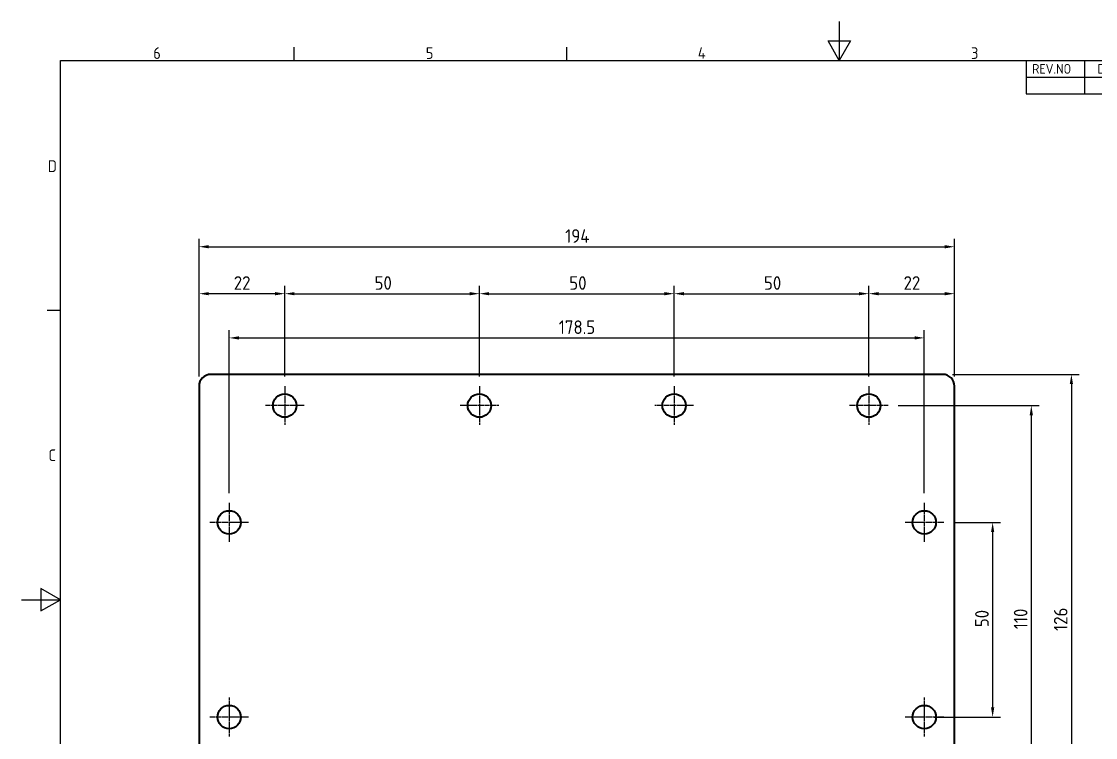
# Model space of a CAD drawing. Header units: millimetres. Extents: x 0 to 420, y 0 to 297.
# Drawn here: x 0 to 275.8, y 113.1 to 297 of the extents above; entities that cross this region are included whole.
import ezdxf

# ---------------------------------------------------------------- set-up
doc = ezdxf.new("R2010")
doc.units = ezdxf.units.MM
doc.linetypes.add('CHAIN', pattern=[0.7087, 0.4724, -0.0591, 0.1181, -0.0591])
doc.layers.get('0').update_dxf_attribs({"color": 3, "lineweight": 25, "true_color": 0x00ff00})
for name, color, linetype, lineweight, true_color in [('가시적인 것(ISO)', 3, 'Continuous', 40, 0x00ff00), ('기호(ISO)', 5, 'Continuous', 25, 0x0000ff), ('중심 표식(ISO)', 1, 'Continuous', 25, 0xff0000), ('치수(ISO)', 2, 'Continuous', 25, 0xffff00)]:
    doc.layers.add(name, color=color, linetype=linetype, lineweight=lineweight, true_color=true_color)
doc.layers.add('경계(ISO)', color=7, linetype='Continuous', lineweight=25)
doc.styles.add('ISO ProportionalPSTEK', font='isocp.shx')
doc.styles.add('문자 텍스트_PSTEK_POSCO', font='isocp.shx')
doc.styles.add('치수 텍스트_PSTEK_POSCO', font='isocp.shx')
doc.dimstyles.new('치수_PSTEK_POSCO', dxfattribs={"dimtxt": 3.5, "dimasz": 2.5, "dimexe": 2, "dimexo": 2.5, "dimgap": 1, "dimtad": 1, "dimrnd": 1e-08, "dimdsep": 46, "dimtxsty": '치수 텍스트_PSTEK_POSCO', "dimcen": 0.09, "dimdle": 10, "dimclrd": 7, "dimclre": 7, "dimclrt": 2, "dimadec": 1, "dimazin": 2, "dimtfac": 1, "dimtmove": 0, "dimatfit": 3, "dimfxl": 1, "dimtolj": 1, "dimlwd": -1, "dimlwe": -1, "dimarcsym": 0})

# ---------------------------------------------------------------- blocks, each defined once
blk = doc.blocks.new('경계 Default Border')
at = {"layer": '경계(ISO)'}
for p, q in [((70, 287.0000076293945), (70, 290.4000091552734)), ((140, 287.0000076293945), (140, 290.4000091552734)), ((10, 222.7499961853027), (6.599999666213989, 222.7499961853027))]:
    blk.add_line(p, q, dxfattribs=at)
at = {"layer": '경계(ISO)', "flags": 128}
for points in [[(210, 297.0000076293945), (210, 287.0000076293945), (207.1132469177246, 292.0000076293945), (212.8867530822754, 292.0000076293945), (210, 287.0000076293945)], [(10, 10), (10, 287.0000076293945), (410, 287.0000076293945), (410, 10), (10, 10)], [(0, 148.5000038146973), (10, 148.5000038146973), (5, 151.3867473602295), (5, 145.6132507324219), (10, 148.5000038146973)]]:
    blk.add_lwpolyline(points, dxfattribs=at)
at = {"layer": '경계(ISO)', "color": 2, "true_color": 0xffff00, "char_height": 3.00000011920929, "attachment_point": 7, "style": '문자 텍스트_PSTEK_POSCO'}
for s, insert in [('6', (33.83253864943981, 287.3713945155963)), ('5', (103.8325386494398, 287.3713945155963)), ('4', (173.6662693321705, 287.4)), ('3', (243.8325386494398, 287.3713945155963)), ('D', (6.766269272565841, 258.3463944559917)), ('C', (6.932538589835167, 184.0963944559917))]:
    blk.add_mtext(s, dxfattribs=dict(at, insert=insert))
blk = doc.blocks.new('리비전 내역')
at = {"layer": '기호(ISO)'}
for p, q in [((258, 287.0000076293945), (410, 287.0000076293945)), ((258, 287.0000076293945), (258, 282.7200076293945)), ((273, 287.0000076293945), (273, 282.7200076293945)), ((288, 287.0000076293945), (288, 282.7200076293945)), ((365, 287.0000076293945), (365, 282.7200076293945)), ((380, 287.0000076293945), (380, 282.7200076293945)), ((395, 287.0000076293945), (395, 282.7200076293945)), ((410, 287.0000076293945), (410, 282.7200076293945)), ((258, 282.7200076293945), (410, 282.7200076293945)), ((258, 282.7200076293945), (258, 278.4400076293945)), ((273, 282.7200076293945), (273, 278.4400076293945)), ((288, 282.7200076293945), (288, 278.4400076293945)), ((365, 282.7200076293945), (365, 278.4400076293945)), ((380, 282.7200076293945), (380, 278.4400076293945)), ((395, 282.7200076293945), (395, 278.4400076293945)), ((410, 282.7200076293945), (410, 278.4400076293945)), ((258, 278.4400076293945), (410, 278.4400076293945))]:
    blk.add_line(p, q, dxfattribs=at)
at = {"layer": '기호(ISO)', "color": 2, "true_color": 0xffff00, "char_height": 2.5, "attachment_point": 7, "style": 'ISO ProportionalPSTEK'}
for s, insert in [('REV.NO', (259.5271157026291, 283.5831900503393)), ('DATE', (276.3142317728366, 283.5831900503393)), ('DESCRIPTION OF REVISION', (305.5070204333629, 283.5831900503393)), ('DRA.BY', (366.4757339553204, 283.5831900503393)), ('CH.BY', (382.8642915086117, 283.5831900503393)), ('APP.BY', (396.4777339604404, 283.5831900503393))]:
    blk.add_mtext(s, dxfattribs=dict(at, insert=insert))
blk = doc.blocks.new('*D23')
at = {"layer": 'Defpoints', "color": 0, "transparency": 16777216}
for p in [(239.5888922402292, 239.1501976795653), (45.58889224022916, 203.3554682334493), (239.5888922402292, 203.3554682334493)]:
    blk.add_point(p, dxfattribs=at)
at = {"layer": '치수(ISO)', "color": 7, "transparency": 16777216}
for p, q in [((45.58889224022916, 205.8554682334493), (45.58889224022916, 241.1501976795653)), ((239.5888922402292, 205.8554682334493), (239.5888922402292, 241.1501976795653)), ((48.08889224022916, 239.1501976795653), (237.0888922402292, 239.1501976795653))]:
    blk.add_line(p, q, dxfattribs=at)
for points in [[(48.08889224022916, 239.5668643462319), (48.08889224022916, 238.7335310128986), (45.58889224022916, 239.1501976795653)], [(237.0888922402292, 239.5668643462319), (237.0888922402292, 238.7335310128986), (239.5888922402292, 239.1501976795653)]]:
    blk.add_solid(points, dxfattribs=at)
at = {"layer": '치수(ISO)', "color": 2, "transparency": 16777216, "insert": (139.6077771618642, 241.9001976795653), "char_height": 3.5, "attachment_point": 4, "style": '치수 텍스트_PSTEK_POSCO'}
blk.add_mtext('\\A1;194', dxfattribs=at)
blk = doc.blocks.new('*D24')
at = {"layer": 'Defpoints', "color": 0, "transparency": 16777216}
for p in [(231.8388922402292, 215.7337082594036), (53.33889224022919, 173.3554682334494), (231.8388922402292, 173.3554682334494)]:
    blk.add_point(p, dxfattribs=at)
at = {"layer": '치수(ISO)', "color": 7, "transparency": 16777216}
for p, q in [((53.33889224022919, 175.8554682334494), (53.33889224022919, 217.7337082594036)), ((55.83889224022919, 215.7337082594036), (229.3388922402292, 215.7337082594036)), ((231.8388922402292, 175.8554682334494), (231.8388922402292, 217.7337082594036))]:
    blk.add_line(p, q, dxfattribs=at)
for points in [[(55.83889224022919, 216.1503749260702), (55.83889224022919, 215.3170415927369), (53.33889224022919, 215.7337082594036)], [(229.3388922402292, 216.1503749260702), (229.3388922402292, 215.3170415927369), (231.8388922402292, 215.7337082594036)]]:
    blk.add_solid(points, dxfattribs=at)
at = {"layer": '치수(ISO)', "color": 2, "transparency": 16777216, "insert": (137.9664048668139, 218.4837082594036), "char_height": 3.5, "attachment_point": 4, "style": '치수 텍스트_PSTEK_POSCO'}
blk.add_mtext('\\A1;178.5', dxfattribs=at)
blk = doc.blocks.new('*D25')
at = {"layer": 'Defpoints', "color": 0, "transparency": 16777216}
for p in [(45.58889224022916, 227.0871576752396), (45.58889224022916, 203.3554682334494), (67.58889224022923, 203.3554682334494)]:
    blk.add_point(p, dxfattribs=at)
at = {"layer": '치수(ISO)', "color": 7, "transparency": 16777216}
for p, q in [((45.58889224022916, 205.8554682334494), (45.58889224022916, 229.0871576752396)), ((67.58889224022923, 205.8554682334494), (67.58889224022923, 229.0871576752396)), ((65.08889224022923, 227.0871576752396), (48.08889224022916, 227.0871576752396))]:
    blk.add_line(p, q, dxfattribs=at)
for points in [[(48.08889224022916, 227.5038243419062), (48.08889224022916, 226.6704910085729), (45.58889224022916, 227.0871576752396)], [(65.08889224022923, 227.5038243419062), (65.08889224022923, 226.6704910085729), (67.58889224022923, 227.0871576752396)]]:
    blk.add_solid(points, dxfattribs=at)
at = {"layer": '치수(ISO)', "color": 2, "transparency": 16777216, "insert": (54.51434991739455, 229.8375021634285), "char_height": 3.5, "attachment_point": 4, "style": '치수 텍스트_PSTEK_POSCO'}
blk.add_mtext('\\A1;22', dxfattribs=at)
blk = doc.blocks.new('*D26')
at = {"layer": 'Defpoints', "color": 0, "transparency": 16777216}
for p in [(117.5888922402292, 227.0871576752396), (67.58889224022923, 203.3554682334494), (117.5888922402292, 203.3554682334494)]:
    blk.add_point(p, dxfattribs=at)
at = {"layer": '치수(ISO)', "color": 7, "transparency": 16777216}
for p, q in [((67.58889224022923, 205.8554682334494), (67.58889224022923, 229.0871576752396)), ((117.5888922402292, 205.8554682334494), (117.5888922402292, 229.0871576752396)), ((70.08889224022923, 227.0871576752396), (115.0888922402292, 227.0871576752396))]:
    blk.add_line(p, q, dxfattribs=at)
for points in [[(70.08889224022923, 227.5038243419062), (70.08889224022923, 226.6704910085729), (67.58889224022923, 227.0871576752396)], [(115.0888922402292, 227.5038243419062), (115.0888922402292, 226.6704910085729), (117.5888922402292, 227.0871576752396)]]:
    blk.add_solid(points, dxfattribs=at)
at = {"layer": '치수(ISO)', "color": 2, "transparency": 16777216, "insert": (90.66251428747331, 229.8371576752396), "char_height": 3.5, "attachment_point": 4, "style": '치수 텍스트_PSTEK_POSCO'}
blk.add_mtext('\\A1;50', dxfattribs=at)
blk = doc.blocks.new('*D27')
at = {"layer": 'Defpoints', "color": 0, "transparency": 16777216}
for p in [(167.5888922402292, 227.0871576752396), (117.5888922402292, 203.3554682334494), (167.5888922402292, 203.3554682334494)]:
    blk.add_point(p, dxfattribs=at)
at = {"layer": '치수(ISO)', "color": 7, "transparency": 16777216}
for p, q in [((117.5888922402292, 205.8554682334494), (117.5888922402292, 229.0871576752396)), ((167.5888922402292, 205.8554682334494), (167.5888922402292, 229.0871576752396)), ((120.0888922402292, 227.0871576752396), (165.0888922402292, 227.0871576752396))]:
    blk.add_line(p, q, dxfattribs=at)
for points in [[(120.0888922402292, 227.5038243419062), (120.0888922402292, 226.6704910085729), (117.5888922402292, 227.0871576752396)], [(165.0888922402292, 227.5038243419062), (165.0888922402292, 226.6704910085729), (167.5888922402292, 227.0871576752396)]]:
    blk.add_solid(points, dxfattribs=at)
at = {"layer": '치수(ISO)', "color": 2, "transparency": 16777216, "insert": (140.6625142874733, 229.8371576752396), "char_height": 3.5, "attachment_point": 4, "style": '치수 텍스트_PSTEK_POSCO'}
blk.add_mtext('\\A1;50', dxfattribs=at)
blk = doc.blocks.new('*D28')
at = {"layer": 'Defpoints', "color": 0, "transparency": 16777216}
for p in [(217.5888922402292, 227.0871576752396), (167.5888922402292, 203.3554682334494), (217.5888922402292, 203.3554682334494)]:
    blk.add_point(p, dxfattribs=at)
at = {"layer": '치수(ISO)', "color": 7, "transparency": 16777216}
for p, q in [((167.5888922402292, 205.8554682334494), (167.5888922402292, 229.0871576752396)), ((217.5888922402292, 205.8554682334494), (217.5888922402292, 229.0871576752396)), ((170.0888922402292, 227.0871576752396), (215.0888922402292, 227.0871576752396))]:
    blk.add_line(p, q, dxfattribs=at)
for points in [[(170.0888922402292, 227.5038243419062), (170.0888922402292, 226.6704910085729), (167.5888922402292, 227.0871576752396)], [(215.0888922402292, 227.5038243419062), (215.0888922402292, 226.6704910085729), (217.5888922402292, 227.0871576752396)]]:
    blk.add_solid(points, dxfattribs=at)
at = {"layer": '치수(ISO)', "color": 2, "transparency": 16777216, "insert": (190.6625142874733, 229.8371576752396), "char_height": 3.5, "attachment_point": 4, "style": '치수 텍스트_PSTEK_POSCO'}
blk.add_mtext('\\A1;50', dxfattribs=at)
blk = doc.blocks.new('*D29')
at = {"layer": 'Defpoints', "color": 0, "transparency": 16777216}
for p in [(239.5888922402292, 227.0871576752396), (217.5888922402292, 203.3554682334494), (239.5888922402292, 203.3554682334494)]:
    blk.add_point(p, dxfattribs=at)
at = {"layer": '치수(ISO)', "color": 7, "transparency": 16777216}
for p, q in [((217.5888922402292, 205.8554682334494), (217.5888922402292, 229.0871576752396)), ((239.5888922402292, 205.8554682334494), (239.5888922402292, 229.0871576752396)), ((220.0888922402292, 227.0871576752396), (237.0888922402292, 227.0871576752396))]:
    blk.add_line(p, q, dxfattribs=at)
for points in [[(220.0888922402292, 227.5038243419062), (220.0888922402292, 226.6704910085729), (217.5888922402292, 227.0871576752396)], [(237.0888922402292, 227.5038243419062), (237.0888922402292, 226.6704910085729), (239.5888922402292, 227.0871576752396)]]:
    blk.add_solid(points, dxfattribs=at)
at = {"layer": '치수(ISO)', "color": 2, "transparency": 16777216, "insert": (226.5143499173946, 229.8375021634285), "char_height": 3.5, "attachment_point": 4, "style": '치수 텍스트_PSTEK_POSCO'}
blk.add_mtext('\\A1;22', dxfattribs=at)
blk = doc.blocks.new('*D30')
at = {"layer": 'Defpoints', "color": 0, "transparency": 16777216}
for p in [(236.5888922402292, 206.3554682334493), (236.5888922402292, 80.35546823344933), (269.6056110717973, 80.35546823344933)]:
    blk.add_point(p, dxfattribs=at)
at = {"layer": '치수(ISO)', "color": 7, "transparency": 16777216}
for p, q in [((239.0888922402292, 206.3554682334493), (271.6056110717973, 206.3554682334493)), ((269.6056110717973, 203.8554682334493), (269.6056110717973, 82.85546823344933)), ((239.0888922402292, 80.35546823344933), (271.6056110717973, 80.35546823344933))]:
    blk.add_line(p, q, dxfattribs=at)
for points in [[(269.1889444051307, 203.8554682334493), (270.022277738464, 203.8554682334493), (269.6056110717973, 206.3554682334493)], [(269.1889444051306, 82.85546823344933), (270.022277738464, 82.85546823344933), (269.6056110717973, 80.35546823344933)]]:
    blk.add_solid(points, dxfattribs=at)
at = {"layer": '치수(ISO)', "color": 2, "transparency": 16777216, "insert": (266.8552665836083, 140.4686572098273), "char_height": 3.5, "attachment_point": 4, "rotation": 90, "style": '치수 텍스트_PSTEK_POSCO'}
blk.add_mtext('\\A1;126', dxfattribs=at)
blk = doc.blocks.new('*D31')
at = {"layer": 'Defpoints', "color": 0, "transparency": 16777216}
for p in [(236.8388922402292, 168.3554682334494), (231.8388922402292, 118.3554682334494), (249.3822787438661, 118.3554682334494)]:
    blk.add_point(p, dxfattribs=at)
at = {"layer": '치수(ISO)', "color": 7, "transparency": 16777216}
for p, q in [((239.3388922402292, 168.3554682334494), (251.3822787438661, 168.3554682334494)), ((249.3822787438661, 165.8554682334494), (249.3822787438661, 120.8554682334494)), ((234.3388922402292, 118.3554682334494), (251.3822787438661, 118.3554682334494))]:
    blk.add_line(p, q, dxfattribs=at)
for points in [[(248.9656120771994, 165.8554682334494), (249.7989454105327, 165.8554682334494), (249.3822787438661, 168.3554682334494)], [(248.9656120771994, 120.8554682334494), (249.7989454105327, 120.8554682334494), (249.3822787438661, 118.3554682334494)]]:
    blk.add_solid(points, dxfattribs=at)
at = {"layer": '치수(ISO)', "color": 2, "transparency": 16777216, "insert": (246.632278743866, 141.4290902806935), "char_height": 3.5, "attachment_point": 4, "rotation": 90, "style": '치수 텍스트_PSTEK_POSCO'}
blk.add_mtext('\\A1;50', dxfattribs=at)
blk = doc.blocks.new('*D32')
at = {"layer": 'Defpoints', "color": 0, "transparency": 16777216}
for p in [(222.5888922402292, 198.3554682334494), (217.5888922402292, 88.35546823344934), (259.3165472558323, 88.35546823344933)]:
    blk.add_point(p, dxfattribs=at)
at = {"layer": '치수(ISO)', "color": 7, "transparency": 16777216}
for p, q in [((225.0888922402292, 198.3554682334494), (261.3165472558323, 198.3554682334494)), ((259.3165472558323, 195.8554682334494), (259.3165472558323, 90.85546823344933)), ((220.0888922402292, 88.35546823344934), (261.3165472558323, 88.35546823344933))]:
    blk.add_line(p, q, dxfattribs=at)
for points in [[(258.8998805891657, 195.8554682334494), (259.733213922499, 195.8554682334494), (259.3165472558323, 198.3554682334494)], [(258.8998805891656, 90.85546823344933), (259.733213922499, 90.85546823344933), (259.3165472558323, 88.35546823344933)]]:
    blk.add_solid(points, dxfattribs=at)
at = {"layer": '치수(ISO)', "color": 2, "transparency": 16777216, "insert": (256.5665472558323, 140.9040902806935), "char_height": 3.5, "attachment_point": 4, "rotation": 90, "style": '치수 텍스트_PSTEK_POSCO'}
blk.add_mtext('\\A1;110', dxfattribs=at)

msp = doc.modelspace()

# ---------------------------------------------------------------- linework, layer by layer
at = {"layer": '가시적인 것(ISO)'}
for p, q in [((236.5888922402292, 206.3554682334494), (48.58889224022917, 206.3554682334494)), ((45.58889224022916, 203.3554682334494), (45.5888922402292, 83.3554682334493)), ((239.5888922402292, 83.35546823344934), (239.5888922402292, 203.3554682334494))]:
    msp.add_line(p, q, dxfattribs=at)
for centre, radius in [((67.58889224022923, 198.3554682334494), 3), ((117.5888922402292, 198.3554682334494), 3.000000000000034), ((167.5888922402292, 198.3554682334494), 3), ((217.5888922402292, 198.3554682334494), 3), ((53.33889224022919, 168.3554682334494), 3), ((231.8388922402292, 168.3554682334494), 3), ((53.33889224022919, 118.3554682334493), 3), ((231.8388922402292, 118.3554682334494), 3)]:
    msp.add_circle(centre, radius, dxfattribs=at)
for centre, start, end in [((48.58889224022919, 203.3554682334494), 90.00000000000067, 180), ((236.5888922402292, 203.3554682334494), 0, 90.00000000000067)]:
    msp.add_arc(centre, 3.000000000000024, start, end, dxfattribs=at)
at = {"layer": '중심 표식(ISO)', "linetype": 'CHAIN'}
for p, q in [((67.58889224022923, 203.3554682334494), (67.58889224022923, 193.3554682334494)), ((117.5888922402292, 203.3554682334494), (117.5888922402292, 193.3554682334493)), ((167.5888922402292, 203.3554682334494), (167.5888922402292, 193.3554682334494)), ((217.5888922402292, 203.3554682334494), (217.5888922402292, 193.3554682334494)), ((72.58889224022923, 198.3554682334494), (62.58889224022923, 198.3554682334494)), ((122.5888922402292, 198.3554682334494), (112.5888922402292, 198.3554682334494)), ((172.5888922402292, 198.3554682334494), (162.5888922402292, 198.3554682334494)), ((222.5888922402292, 198.3554682334494), (212.5888922402292, 198.3554682334494)), ((53.33889224022919, 173.3554682334494), (53.33889224022919, 163.3554682334494)), ((231.8388922402292, 173.3554682334494), (231.8388922402292, 163.3554682334494)), ((58.33889224022919, 168.3554682334494), (48.33889224022919, 168.3554682334494)), ((236.8388922402292, 168.3554682334494), (226.8388922402292, 168.3554682334494)), ((53.33889224022919, 123.3554682334493), (53.33889224022919, 113.3554682334493)), ((231.8388922402292, 123.3554682334494), (231.8388922402292, 113.3554682334494)), ((58.33889224022919, 118.3554682334493), (48.33889224022919, 118.3554682334493)), ((236.8388922402292, 118.3554682334494), (226.8388922402292, 118.3554682334494))]:
    msp.add_line(p, q, dxfattribs=at)

# ---------------------------------------------------------------- block references
msp.add_blockref('경계 Default Border', (0, 0))
at = {"layer": '기호(ISO)'}
msp.add_blockref('리비전 내역', (0, 0), dxfattribs=at)

# ---------------------------------------------------------------- dimensions: what is measured, and where the dimension line sits
at = {"layer": '치수(ISO)', "color": 7}
for base, p1, p2, angle, picture, middle in [((239.5888922402292, 239.1501976795653), (45.58889224022916, 203.3554682334493), (239.5888922402292, 203.3554682334493), 180, '*D23', (142.5888922402292, 239.1501976795653)), ((45.58889224022916, 227.0871576752396), (67.58889224022923, 203.3554682334494), (45.58889224022916, 203.3554682334494), 180, '*D25', (56.5888922402292, 227.0871576752396)), ((117.5888922402292, 227.0871576752396), (67.58889224022923, 203.3554682334494), (117.5888922402292, 203.3554682334494), 180, '*D26', (92.58889224022921, 227.0871576752396)), ((167.5888922402292, 227.0871576752396), (117.5888922402292, 203.3554682334494), (167.5888922402292, 203.3554682334494), 180, '*D27', (142.5888922402292, 227.0871576752396)), ((217.5888922402292, 227.0871576752396), (167.5888922402292, 203.3554682334494), (217.5888922402292, 203.3554682334494), 180, '*D28', (192.5888922402292, 227.0871576752396)), ((239.5888922402292, 227.0871576752396), (217.5888922402292, 203.3554682334494), (239.5888922402292, 203.3554682334494), 180, '*D29', (228.5888922402293, 227.0871576752396)), ((231.8388922402292, 215.7337082594036), (53.33889224022919, 173.3554682334494), (231.8388922402292, 173.3554682334494), 180, '*D24', (142.5888922402292, 215.7337082594036)), ((269.6056110717973, 80.35546823344933), (236.5888922402292, 206.3554682334493), (236.5888922402292, 80.35546823344933), 270, '*D30', (269.6056110717973, 143.3554682334493)), ((259.3165472558323, 88.35546823344933), (222.5888922402292, 198.3554682334494), (217.5888922402292, 88.35546823344934), 90, '*D32', (259.3165472558323, 143.3554682334494)), ((249.3822787438661, 118.3554682334494), (236.8388922402292, 168.3554682334494), (231.8388922402292, 118.3554682334494), 90, '*D31', (249.382278743866, 143.3554682334494))]:
    dim = msp.add_linear_dim(base=base, p1=p1, p2=p2, angle=angle, dimstyle='치수_PSTEK_POSCO', override={"dimdec": 2, "dimtp": 0, "dimtm": -0, "dimtdec": 2, "dimtofl": 0, "dimatfit": 1}, dxfattribs=at)
    dim.commit()
    dim.dimension.update_dxf_attribs({"geometry": picture, "text_midpoint": middle, "dimtype": 160})

doc.saveas('drawing.dxf')
